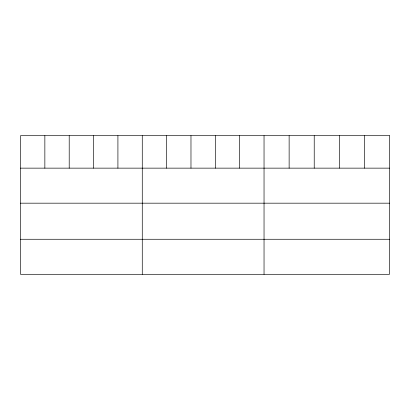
<?xml version="1.0" encoding="UTF-8"?>
<svg xmlns="http://www.w3.org/2000/svg" width="410" height="410" viewBox="0 0 410 410"><rect width="100%" height="100%" fill="white"/><g stroke="black" fill="none" stroke-linecap="round" stroke-linejoin="round"><path stroke-width="0.61" d="M20.5 168.141L389.5 168.141M20.5 203.175L389.5 203.175M20.5 239.266L389.5 239.266M364.408 135.7L364.408 168.141M339.316 135.7L339.316 168.141M314.224 135.7L314.224 168.141M289.132 135.7L289.132 168.141M264.04 135.7L264.04 274.3M239.686 135.7L239.686 168.141M215.332 135.7L215.332 168.141M190.978 135.7L190.978 168.141M166.624 135.7L166.624 168.141M142.27 135.7L142.27 274.3M117.916 135.7L117.916 168.141M93.562 135.7L93.562 168.141M69.208 135.7L69.208 168.141M44.854 135.7L44.854 168.141M389.5 135.7L20.5 135.7L20.5 274.3L389.5 274.3L389.5 135.7"/></g></svg>
